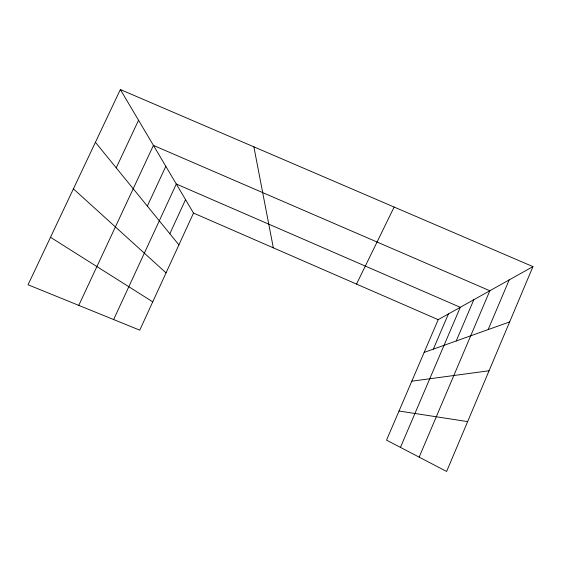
<?xml version="1.0" encoding="UTF-8"?>
<svg xmlns="http://www.w3.org/2000/svg" width="561" height="561" viewBox="0 0 561 561"><rect width="100%" height="100%" fill="white"/><g stroke="black" fill="none" stroke-linecap="round" stroke-linejoin="round"><path stroke-width="0.84" d="M532.95 266.615L446.626 471.457L386.529 440.14L438.197 319.672L532.95 266.615L120.356 89.543L28.05 284.771L139.752 330.156L193.51 213.068L120.356 89.543M488.154 329.595L509.178 279.925M456.226 340.976L473.8 299.735M419.151 457.138L489.837 290.752L153.426 145.39L78.778 305.38M433.351 349.131L448.407 313.95M400.442 447.39L460.279 307.309L176.308 184.015L113.645 319.553M169.822 233.741L185.544 199.611M147.347 206.111L165.825 166.315M116.211 167.851L138.546 120.264M356.516 284.09L394.138 207.044M424.151 352.413L509.64 321.93M411.816 381.185L489.059 370.772M399.018 411.017L467.636 421.606M193.51 213.068L438.197 319.672M50.504 237.282L152.746 301.853M73.407 188.847L166.056 272.863M95.419 142.291L178.903 244.891M253.881 146.849L273.326 247.843"/></g></svg>
